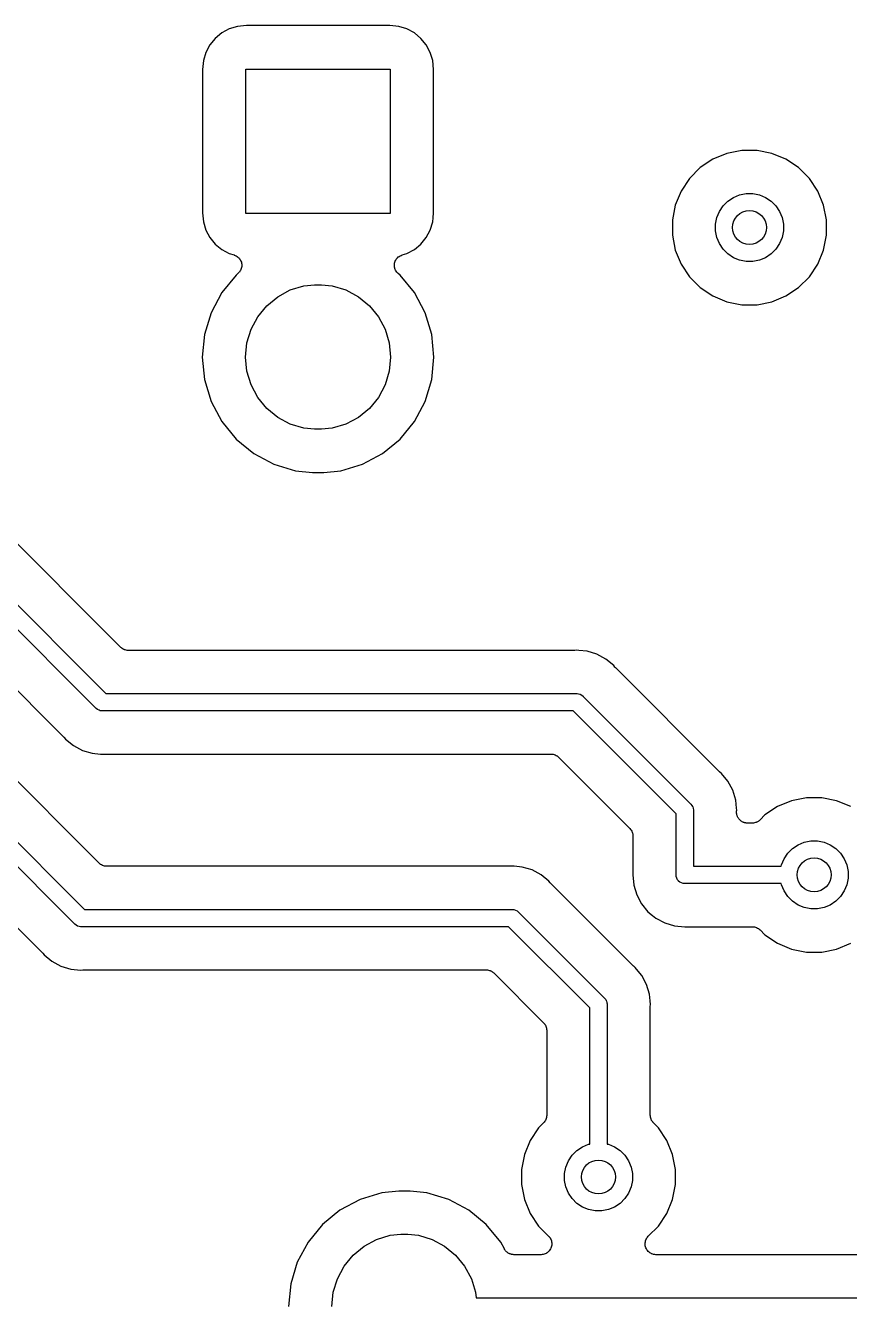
# Model space of a CAD drawing. Extents: x 1.71 to 9.75, y -6.32 to -1.22.
# Drawn here: x 7.154 to 7.536, y -4.94 to -4.346 of the extents above; entities that cross this region are included whole.
import ezdxf

# ---------------------------------------------------------------- set-up
doc = ezdxf.new("R2010")
doc.units = 0
doc.header["$MEASUREMENT"] = 0
doc.layers.add('BLACK', color=7, linetype='CONTINUOUS')

msp = doc.modelspace()

# ---------------------------------------------------------------- linework, layer by layer
at = {"layer": 'BLACK', "linetype": 'CONTINUOUS'}
for p, q in [((7.24537, -4.34983), (7.24232, -4.35232)), ((7.24884, -4.34797), (7.24537, -4.34983)), ((7.25261, -4.34682), (7.24884, -4.34797)), ((7.25678, -4.34641), (7.25261, -4.34682)), ((7.32322, -4.34641), (7.25678, -4.34641)), ((7.32739, -4.34682), (7.32322, -4.34641)), ((7.33116, -4.34797), (7.32739, -4.34682)), ((7.33463, -4.34983), (7.33116, -4.34797)), ((7.33768, -4.35232), (7.33463, -4.34983)), ((7.23983, -4.35537), (7.23797, -4.35884)), ((7.24232, -4.35232), (7.23983, -4.35537)), ((7.34017, -4.35537), (7.33768, -4.35232)), ((7.34203, -4.35884), (7.34017, -4.35537)), ((7.23682, -4.36261), (7.23641, -4.36678)), ((7.23797, -4.35884), (7.23682, -4.36261)), ((7.34318, -4.36261), (7.34203, -4.35884)), ((7.34359, -4.36678), (7.34318, -4.36261)), ((7.23641, -4.36678), (7.23641, -4.43322)), ((7.25654, -4.43346), (7.25654, -4.36654)), ((7.25654, -4.36654), (7.32346, -4.36654)), ((7.32346, -4.36654), (7.32346, -4.43346)), ((7.34359, -4.43322), (7.34359, -4.36678)), ((7.47307, -4.40832), (7.46721, -4.41223)), ((7.47957, -4.40563), (7.47307, -4.40832)), ((7.48648, -4.40425), (7.47957, -4.40563)), ((7.49352, -4.40425), (7.48648, -4.40425)), ((7.50043, -4.40563), (7.49352, -4.40425)), ((7.50693, -4.40832), (7.50043, -4.40563)), ((7.51279, -4.41223), (7.50693, -4.40832)), ((7.46721, -4.41223), (7.46223, -4.41721)), ((7.51777, -4.41721), (7.51279, -4.41223)), ((7.46223, -4.41721), (7.45832, -4.42307)), ((7.52168, -4.42307), (7.51777, -4.41721)), ((7.45832, -4.42307), (7.45563, -4.42957)), ((7.47777, -4.42996), (7.47996, -4.42777)), ((7.47996, -4.42777), (7.48254, -4.42604)), ((7.48254, -4.42604), (7.48541, -4.42486)), ((7.48541, -4.42486), (7.48845, -4.42425)), ((7.48845, -4.42425), (7.49155, -4.42425)), ((7.49155, -4.42425), (7.49459, -4.42486)), ((7.49459, -4.42486), (7.49746, -4.42604)), ((7.49746, -4.42604), (7.50004, -4.42777)), ((7.50004, -4.42777), (7.50223, -4.42996)), ((7.52437, -4.42957), (7.52168, -4.42307)), ((7.23641, -4.43322), (7.23682, -4.43739)), ((7.32346, -4.43346), (7.25654, -4.43346)), ((7.34336, -4.43549), (7.34359, -4.43322)), ((7.45563, -4.42957), (7.45425, -4.43648)), ((7.47486, -4.43541), (7.47604, -4.43254)), ((7.47604, -4.43254), (7.47777, -4.42996)), ((7.50223, -4.42996), (7.50396, -4.43254)), ((7.50396, -4.43254), (7.50514, -4.43541)), ((7.52575, -4.43648), (7.52437, -4.42957)), ((7.23682, -4.43739), (7.23797, -4.44116)), ((7.34203, -4.44116), (7.34318, -4.43739)), ((7.34318, -4.43739), (7.34336, -4.4355)), ((7.34336, -4.4355), (7.34336, -4.43549)), ((7.45425, -4.43648), (7.45425, -4.44352)), ((7.47425, -4.43845), (7.47486, -4.43541)), ((7.47425, -4.44155), (7.47425, -4.43845)), ((7.50514, -4.43541), (7.50575, -4.43845)), ((7.50575, -4.43845), (7.50575, -4.44155)), ((7.52575, -4.44352), (7.52575, -4.43648)), ((7.23797, -4.44116), (7.23983, -4.44463)), ((7.23983, -4.44463), (7.24232, -4.44768)), ((7.33768, -4.44768), (7.34017, -4.44463)), ((7.34017, -4.44463), (7.34203, -4.44116)), ((7.45425, -4.44352), (7.45563, -4.45043)), ((7.47486, -4.44459), (7.47425, -4.44155)), ((7.47604, -4.44746), (7.47486, -4.44459)), ((7.50514, -4.44459), (7.50396, -4.44746)), ((7.50575, -4.44155), (7.50514, -4.44459)), ((7.52437, -4.45043), (7.52575, -4.44352)), ((7.24232, -4.44768), (7.24537, -4.45017)), ((7.24537, -4.45017), (7.24884, -4.45203)), ((7.33116, -4.45203), (7.33463, -4.45017)), ((7.33463, -4.45017), (7.33768, -4.44768)), ((7.45563, -4.45043), (7.45832, -4.45693)), ((7.47777, -4.45004), (7.47604, -4.44746)), ((7.47996, -4.45223), (7.47777, -4.45004)), ((7.50223, -4.45004), (7.50004, -4.45223)), ((7.50396, -4.44746), (7.50223, -4.45004)), ((7.52168, -4.45693), (7.52437, -4.45043)), ((7.24884, -4.45203), (7.25108, -4.45271)), ((7.25108, -4.45271), (7.25113, -4.45273)), ((7.25113, -4.45273), (7.25113, -4.45273)), ((7.25113, -4.45273), (7.25113, -4.45273)), ((7.25113, -4.45273), (7.25115, -4.45273)), ((7.25115, -4.45273), (7.2516, -4.45292)), ((7.2516, -4.45292), (7.25203, -4.45311)), ((7.25203, -4.45311), (7.25204, -4.45311)), ((7.25204, -4.45311), (7.25205, -4.45312)), ((7.25205, -4.45312), (7.25245, -4.45339)), ((7.25245, -4.45339), (7.25284, -4.45366)), ((7.25284, -4.45366), (7.25284, -4.45366)), ((7.25284, -4.45366), (7.25285, -4.45367)), ((7.25285, -4.45367), (7.25319, -4.45402)), ((7.25319, -4.45402), (7.25352, -4.45435)), ((7.25352, -4.45435), (7.25353, -4.45436)), ((7.25353, -4.45436), (7.25353, -4.45437)), ((7.25353, -4.45437), (7.2538, -4.45477)), ((7.2538, -4.45477), (7.25406, -4.45517)), ((7.25406, -4.45517), (7.25406, -4.45518)), ((7.25406, -4.45518), (7.25407, -4.45519)), ((7.25407, -4.45519), (7.25425, -4.45563)), ((7.25425, -4.45563), (7.25443, -4.45607)), ((7.25443, -4.45607), (7.25443, -4.45608)), ((7.25443, -4.45608), (7.25443, -4.45609)), ((7.25443, -4.45609), (7.25452, -4.45656)), ((7.25452, -4.45656), (7.25461, -4.45703)), ((7.25461, -4.45703), (7.25461, -4.45704)), ((7.25461, -4.45704), (7.25461, -4.45705)), ((7.25461, -4.45705), (7.25461, -4.45753)), ((7.25461, -4.45753), (7.25461, -4.458)), ((7.32539, -4.45698), (7.3254, -4.45697)), ((7.32539, -4.45745), (7.32539, -4.45698)), ((7.32539, -4.45793), (7.32539, -4.45745)), ((7.3254, -4.45696), (7.32549, -4.45649)), ((7.3254, -4.45697), (7.3254, -4.45696)), ((7.32549, -4.45649), (7.32559, -4.45602)), ((7.32559, -4.456), (7.32578, -4.45557)), ((7.32559, -4.45601), (7.32559, -4.456)), ((7.32559, -4.45602), (7.32559, -4.45601)), ((7.32578, -4.45557), (7.32597, -4.45512)), ((7.32597, -4.45511), (7.32598, -4.4551)), ((7.32597, -4.45512), (7.32597, -4.45511)), ((7.32598, -4.4551), (7.32624, -4.45471)), ((7.32624, -4.45471), (7.32651, -4.45431)), ((7.32651, -4.45431), (7.32652, -4.45431)), ((7.32652, -4.4543), (7.32687, -4.45396)), ((7.32652, -4.45431), (7.32652, -4.4543)), ((7.32687, -4.45396), (7.3272, -4.45363)), ((7.3272, -4.45363), (7.32721, -4.45362)), ((7.32721, -4.45362), (7.32722, -4.45361)), ((7.32722, -4.45361), (7.32762, -4.45334)), ((7.32762, -4.45334), (7.32801, -4.45308)), ((7.32801, -4.45308), (7.32802, -4.45308)), ((7.32802, -4.45308), (7.32803, -4.45307)), ((7.32803, -4.45307), (7.32848, -4.45289)), ((7.32848, -4.45289), (7.32892, -4.45271)), ((7.32892, -4.45271), (7.33116, -4.45203)), ((7.45832, -4.45693), (7.46223, -4.46279)), ((7.48254, -4.45396), (7.47996, -4.45223)), ((7.48541, -4.45514), (7.48254, -4.45396)), ((7.48845, -4.45575), (7.48541, -4.45514)), ((7.49155, -4.45575), (7.48845, -4.45575)), ((7.49459, -4.45514), (7.49155, -4.45575)), ((7.49746, -4.45396), (7.49459, -4.45514)), ((7.50004, -4.45223), (7.49746, -4.45396)), ((7.51777, -4.46279), (7.52168, -4.45693)), ((7.25201, -4.46201), (7.24533, -4.47015)), ((7.25281, -4.46136), (7.25201, -4.46201)), ((7.25314, -4.46103), (7.25281, -4.46136)), ((7.25348, -4.46069), (7.25314, -4.46103)), ((7.25349, -4.46068), (7.25348, -4.46069)), ((7.2535, -4.46067), (7.25349, -4.46068)), ((7.25376, -4.46028), (7.2535, -4.46067)), ((7.25403, -4.45988), (7.25376, -4.46028)), ((7.25404, -4.45986), (7.25403, -4.45987)), ((7.25403, -4.45987), (7.25403, -4.45988)), ((7.25422, -4.45943), (7.25404, -4.45986)), ((7.25441, -4.45898), (7.25422, -4.45943)), ((7.25451, -4.45849), (7.25441, -4.45896)), ((7.25441, -4.45896), (7.25441, -4.45897)), ((7.25441, -4.45897), (7.25441, -4.45898)), ((7.25461, -4.45802), (7.25451, -4.45849)), ((7.25461, -4.458), (7.25461, -4.45801)), ((7.25461, -4.45801), (7.25461, -4.45802)), ((7.32539, -4.45794), (7.32539, -4.45793)), ((7.32539, -4.45796), (7.32539, -4.45794)), ((7.32548, -4.45842), (7.32539, -4.45796)), ((7.32557, -4.45889), (7.32548, -4.45842)), ((7.32557, -4.4589), (7.32557, -4.45889)), ((7.32557, -4.45891), (7.32557, -4.4589)), ((7.32575, -4.45936), (7.32557, -4.45891)), ((7.32593, -4.4598), (7.32575, -4.45936)), ((7.32593, -4.45981), (7.32593, -4.4598)), ((7.32594, -4.45982), (7.32593, -4.45981)), ((7.3262, -4.46021), (7.32594, -4.45982)), ((7.32646, -4.46062), (7.3262, -4.46021)), ((7.32647, -4.46062), (7.32646, -4.46062)), ((7.32647, -4.46063), (7.32647, -4.46062)), ((7.32681, -4.46097), (7.32647, -4.46063)), ((7.32714, -4.46132), (7.32681, -4.46097)), ((7.32716, -4.46133), (7.32714, -4.46132)), ((7.32719, -4.46136), (7.32716, -4.46133)), ((7.32716, -4.46133), (7.32716, -4.46133)), ((7.32716, -4.46133), (7.32716, -4.46133)), ((7.32799, -4.46201), (7.32719, -4.46136)), ((7.33467, -4.47015), (7.32799, -4.46201)), ((7.46223, -4.46279), (7.46721, -4.46777)), ((7.51279, -4.46777), (7.51777, -4.46279)), ((7.27132, -4.47204), (7.27713, -4.46893)), ((7.27713, -4.46893), (7.28344, -4.46702)), ((7.28344, -4.46702), (7.28836, -4.46654)), ((7.28836, -4.46654), (7.29164, -4.46654)), ((7.29164, -4.46654), (7.29656, -4.46702)), ((7.29656, -4.46702), (7.30287, -4.46893)), ((7.30287, -4.46893), (7.30868, -4.47204)), ((7.46721, -4.46777), (7.47307, -4.47168)), ((7.50693, -4.47168), (7.51279, -4.46777)), ((7.24533, -4.47015), (7.24037, -4.47944)), ((7.26622, -4.47622), (7.27132, -4.47204)), ((7.30868, -4.47204), (7.31378, -4.47622)), ((7.33963, -4.47944), (7.33467, -4.47015)), ((7.47307, -4.47168), (7.47957, -4.47437)), ((7.47957, -4.47437), (7.48648, -4.47575)), ((7.49352, -4.47575), (7.50043, -4.47437)), ((7.50043, -4.47437), (7.50693, -4.47168)), ((7.24037, -4.47944), (7.23731, -4.48952)), ((7.25893, -4.48713), (7.26204, -4.48132)), ((7.26204, -4.48132), (7.26622, -4.47622)), ((7.31378, -4.47622), (7.31796, -4.48132)), ((7.31796, -4.48132), (7.32107, -4.48713)), ((7.34269, -4.48952), (7.33963, -4.47944)), ((7.48648, -4.47575), (7.49352, -4.47575)), ((7.25702, -4.49344), (7.25893, -4.48713)), ((7.32107, -4.48713), (7.32298, -4.49344)), ((7.23731, -4.48952), (7.23628, -4.5)), ((7.34372, -4.5), (7.34269, -4.48952)), ((7.25637, -4.5), (7.25702, -4.49344)), ((7.32298, -4.49344), (7.32363, -4.5)), ((7.18848, -4.73454), (6.95798, -4.50404)), ((7.23628, -4.5), (7.23731, -4.51048)), ((7.25702, -4.50656), (7.25637, -4.5)), ((7.32363, -4.5), (7.32298, -4.50656)), ((7.34269, -4.51048), (7.34372, -4.5)), ((7.23731, -4.51048), (7.24037, -4.52056)), ((7.25893, -4.51287), (7.25702, -4.50656)), ((7.32298, -4.50656), (7.32107, -4.51287)), ((7.33963, -4.52056), (7.34269, -4.51048)), ((7.26204, -4.51868), (7.25893, -4.51287)), ((7.32107, -4.51287), (7.31796, -4.51868)), ((6.94297, -4.51731), (7.18166, -4.756)), ((7.24037, -4.52056), (7.24533, -4.52985)), ((7.26622, -4.52378), (7.26204, -4.51868)), ((7.31796, -4.51868), (7.31378, -4.52378)), ((7.33467, -4.52985), (7.33963, -4.52056)), ((7.17703, -4.76269), (6.93834, -4.524)), ((7.27132, -4.52796), (7.26622, -4.52378)), ((7.27713, -4.53107), (7.27132, -4.52796)), ((7.30868, -4.52796), (7.30287, -4.53107)), ((7.31378, -4.52378), (7.30868, -4.52796)), ((7.24533, -4.52985), (7.25201, -4.53799)), ((7.28344, -4.53298), (7.27713, -4.53107)), ((7.28836, -4.53346), (7.28344, -4.53298)), ((7.29164, -4.53346), (7.28836, -4.53346)), ((7.29656, -4.53298), (7.29164, -4.53346)), ((7.30287, -4.53107), (7.29656, -4.53298)), ((7.32799, -4.53799), (7.33467, -4.52985)), ((7.25201, -4.53799), (7.26015, -4.54467)), ((7.31985, -4.54467), (7.32799, -4.53799)), ((6.93152, -4.54546), (7.16202, -4.77596)), ((7.26015, -4.54467), (7.26944, -4.54963)), ((7.31056, -4.54963), (7.31985, -4.54467)), ((7.26944, -4.54963), (7.27952, -4.55269)), ((7.30048, -4.55269), (7.31056, -4.54963)), ((7.27952, -4.55269), (7.28737, -4.55346)), ((7.28737, -4.55346), (7.29263, -4.55346)), ((7.29263, -4.55346), (7.30048, -4.55269)), ((7.19848, -4.63454), (7.12721, -4.56327)), ((7.10362, -4.56796), (7.19166, -4.656)), ((7.18703, -4.66269), (7.09796, -4.57362)), ((7.09327, -4.59721), (7.17202, -4.67596)), ((7.19883, -4.63483), (7.19848, -4.63454)), ((7.19919, -4.63513), (7.19883, -4.63483)), ((7.19921, -4.63514), (7.19919, -4.63513)), ((7.19923, -4.63515), (7.19921, -4.63514)), ((7.19964, -4.63537), (7.19923, -4.63515)), ((7.20004, -4.6356), (7.19964, -4.63537)), ((7.20007, -4.6356), (7.20004, -4.6356)), ((7.20009, -4.63562), (7.20007, -4.6356)), ((7.20053, -4.63575), (7.20009, -4.63562)), ((7.20097, -4.63589), (7.20053, -4.63575)), ((7.201, -4.63589), (7.20097, -4.63589)), ((7.20102, -4.6359), (7.201, -4.63589)), ((7.20148, -4.63595), (7.20102, -4.6359)), ((7.20194, -4.636), (7.20148, -4.63595)), ((7.20199, -4.636), (7.20194, -4.636)), ((7.202, -4.636), (7.20199, -4.636)), ((7.20199, -4.636), (7.20199, -4.636)), ((7.20201, -4.636), (7.202, -4.636)), ((7.40858, -4.636), (7.20201, -4.636)), ((7.40879, -4.63598), (7.40858, -4.636)), ((7.409, -4.63598), (7.40879, -4.63598)), ((7.40907, -4.63598), (7.409, -4.63598)), ((7.41, -4.63588), (7.40907, -4.63598)), ((7.41093, -4.63598), (7.41, -4.63588)), ((7.4147, -4.63635), (7.41093, -4.63598)), ((7.41093, -4.63598), (7.41093, -4.63598)), ((7.41923, -4.63772), (7.4147, -4.63635)), ((7.4234, -4.63995), (7.41923, -4.63772)), ((7.42705, -4.64295), (7.4234, -4.63995)), ((7.42765, -4.64367), (7.42705, -4.64295)), ((7.4278, -4.64382), (7.42765, -4.64367)), ((7.42793, -4.64399), (7.4278, -4.64382)), ((7.42798, -4.64404), (7.42793, -4.64399)), ((7.47596, -4.69202), (7.42798, -4.64404)), ((7.19166, -4.656), (7.4098, -4.656)), ((7.4098, -4.656), (7.41, -4.65598)), ((7.41, -4.65598), (7.4102, -4.656)), ((7.4102, -4.656), (7.4102, -4.656)), ((7.4102, -4.656), (7.41078, -4.65606)), ((7.41078, -4.65606), (7.41154, -4.65629)), ((7.41154, -4.65629), (7.41223, -4.65666)), ((7.41223, -4.65666), (7.41284, -4.65716)), ((7.41284, -4.65716), (7.41297, -4.65731)), ((7.41297, -4.65731), (7.46269, -4.70703)), ((7.18716, -4.66284), (7.18703, -4.66269)), ((7.18777, -4.66334), (7.18716, -4.66284)), ((7.18846, -4.66371), (7.18777, -4.66334)), ((7.18904, -4.66389), (7.18846, -4.66371)), ((7.18922, -4.66394), (7.18904, -4.66389)), ((7.1893, -4.66395), (7.18922, -4.66394)), ((7.1898, -4.664), (7.1893, -4.66395)), ((7.19, -4.66402), (7.1898, -4.664)), ((7.1898, -4.664), (7.1898, -4.664)), ((7.1902, -4.664), (7.19, -4.66402)), ((7.40834, -4.664), (7.1902, -4.664)), ((7.456, -4.71166), (7.40834, -4.664)), ((7.17202, -4.67596), (7.17207, -4.67601)), ((7.17207, -4.67601), (7.1722, -4.67618)), ((7.1722, -4.67618), (7.17235, -4.67633)), ((7.17235, -4.67633), (7.17295, -4.67705)), ((7.17295, -4.67705), (7.1766, -4.68005)), ((7.1766, -4.68005), (7.18077, -4.68228)), ((7.18077, -4.68228), (7.1853, -4.68365)), ((7.1853, -4.68365), (7.18907, -4.68402)), ((7.18907, -4.68402), (7.18907, -4.68402)), ((7.18907, -4.68402), (7.19, -4.68412)), ((7.19, -4.68412), (7.19093, -4.68402)), ((7.19093, -4.68402), (7.191, -4.68402)), ((7.191, -4.68402), (7.19121, -4.68402)), ((7.19121, -4.68402), (7.19142, -4.684)), ((7.19142, -4.684), (7.39799, -4.684)), ((7.39799, -4.684), (7.398, -4.684)), ((7.398, -4.684), (7.39801, -4.684)), ((7.39801, -4.684), (7.39801, -4.684)), ((7.39801, -4.684), (7.39806, -4.684)), ((7.39806, -4.684), (7.39852, -4.68405)), ((7.39852, -4.68405), (7.39898, -4.6841)), ((7.39898, -4.6841), (7.399, -4.68411)), ((7.399, -4.68411), (7.39903, -4.68411)), ((7.39903, -4.68411), (7.39947, -4.68425)), ((7.39947, -4.68425), (7.39991, -4.68438)), ((7.39991, -4.68438), (7.39993, -4.6844)), ((7.39993, -4.6844), (7.39996, -4.6844)), ((7.39996, -4.6844), (7.40036, -4.68463)), ((7.40036, -4.68463), (7.40077, -4.68485)), ((7.40077, -4.68485), (7.40079, -4.68486)), ((7.40079, -4.68486), (7.40081, -4.68487)), ((7.40081, -4.68487), (7.40116, -4.68517)), ((7.40116, -4.68517), (7.40152, -4.68546)), ((7.40152, -4.68546), (7.43454, -4.71848)), ((7.47613, -4.69216), (7.47596, -4.69202)), ((7.47627, -4.69231), (7.47613, -4.69216)), ((7.47633, -4.69235), (7.47627, -4.69231)), ((7.47705, -4.69295), (7.47633, -4.69235)), ((7.48005, -4.6966), (7.47705, -4.69295)), ((7.48228, -4.70077), (7.48005, -4.6966)), ((7.48365, -4.7053), (7.48228, -4.70077)), ((7.48402, -4.70906), (7.48365, -4.7053)), ((7.50957, -4.70563), (7.50307, -4.70832)), ((7.51648, -4.70425), (7.50957, -4.70563)), ((7.52352, -4.70425), (7.51648, -4.70425)), ((7.53043, -4.70563), (7.52352, -4.70425)), ((7.53693, -4.70832), (7.53043, -4.70563)), ((7.456, -4.7398), (7.456, -4.71166)), ((7.46269, -4.70703), (7.46284, -4.70716)), ((7.46284, -4.70716), (7.46334, -4.70777)), ((7.46334, -4.70777), (7.46359, -4.70823)), ((7.46359, -4.70823), (7.46371, -4.70846)), ((7.46371, -4.70846), (7.46391, -4.70912)), ((7.46391, -4.70912), (7.46394, -4.70922)), ((7.46394, -4.70922), (7.464, -4.7098)), ((7.464, -4.7098), (7.464, -4.7098)), ((7.464, -4.7098), (7.46402, -4.71)), ((7.46402, -4.71), (7.464, -4.7102)), ((7.464, -4.7102), (7.464, -4.736)), ((7.48402, -4.70907), (7.48402, -4.70906)), ((7.48412, -4.71), (7.48402, -4.70907)), ((7.48404, -4.71097), (7.48407, -4.71074)), ((7.48407, -4.71122), (7.48404, -4.71097)), ((7.48407, -4.71051), (7.48412, -4.71)), ((7.48407, -4.71074), (7.48407, -4.71051)), ((7.48407, -4.71149), (7.48407, -4.71122)), ((7.48411, -4.71171), (7.48407, -4.71149)), ((7.48413, -4.71194), (7.48411, -4.71171)), ((7.4842, -4.71219), (7.48413, -4.71194)), ((7.48425, -4.71244), (7.4842, -4.71219)), ((7.48434, -4.71265), (7.48425, -4.71244)), ((7.48441, -4.71287), (7.48434, -4.71265)), ((7.49721, -4.71223), (7.49491, -4.71454)), ((7.50307, -4.70832), (7.49721, -4.71223)), ((7.43454, -4.71848), (7.43455, -4.71849)), ((7.43455, -4.71849), (7.43455, -4.71849)), ((7.43455, -4.71849), (7.43455, -4.71849)), ((7.43455, -4.71849), (7.43458, -4.71853)), ((7.43458, -4.71853), (7.43487, -4.71889)), ((7.48453, -4.7131), (7.48441, -4.71287)), ((7.48463, -4.71335), (7.48453, -4.7131)), ((7.48475, -4.71354), (7.48463, -4.71335)), ((7.48486, -4.71374), (7.48475, -4.71354)), ((7.48502, -4.71394), (7.48486, -4.71374)), ((7.48517, -4.71416), (7.48502, -4.71394)), ((7.48533, -4.71432), (7.48517, -4.71416)), ((7.48547, -4.7145), (7.48533, -4.71432)), ((7.48567, -4.71467), (7.48547, -4.7145)), ((7.48585, -4.71485), (7.48567, -4.71467)), ((7.48604, -4.71498), (7.48585, -4.71485)), ((7.48622, -4.71513), (7.48604, -4.71498)), ((7.48645, -4.71525), (7.48622, -4.71513)), ((7.48666, -4.7154), (7.48645, -4.71525)), ((7.48687, -4.71549), (7.48666, -4.7154)), ((7.48707, -4.7156), (7.48687, -4.71549)), ((7.48732, -4.71567), (7.48707, -4.7156)), ((7.48756, -4.71578), (7.48732, -4.71567)), ((7.48778, -4.71582), (7.48756, -4.71578)), ((7.488, -4.71589), (7.48778, -4.71582)), ((7.48826, -4.71592), (7.488, -4.71589)), ((7.48852, -4.71597), (7.48826, -4.71592)), ((7.48874, -4.71597), (7.48852, -4.71597)), ((7.48897, -4.716), (7.48874, -4.71597)), ((7.48904, -4.716), (7.48897, -4.716)), ((7.49137, -4.716), (7.48904, -4.716)), ((7.49183, -4.71596), (7.49137, -4.716)), ((7.49229, -4.71591), (7.49183, -4.71596)), ((7.49232, -4.71591), (7.49229, -4.71591)), ((7.49234, -4.7159), (7.49232, -4.71591)), ((7.49279, -4.71577), (7.49234, -4.7159)), ((7.49323, -4.71564), (7.49279, -4.71577)), ((7.49325, -4.71563), (7.49323, -4.71564)), ((7.49328, -4.71562), (7.49325, -4.71563)), ((7.49369, -4.71541), (7.49328, -4.71562)), ((7.4941, -4.71519), (7.49369, -4.71541)), ((7.49412, -4.71518), (7.4941, -4.71519)), ((7.49414, -4.71516), (7.49412, -4.71518)), ((7.4945, -4.71487), (7.49414, -4.71516)), ((7.49486, -4.71458), (7.4945, -4.71487)), ((7.4949, -4.71455), (7.49486, -4.71458)), ((7.49491, -4.71454), (7.4949, -4.71455)), ((7.4949, -4.71455), (7.4949, -4.71455)), ((7.4949, -4.71455), (7.4949, -4.71455)), ((7.43487, -4.71889), (7.43516, -4.71925)), ((7.43516, -4.71925), (7.43518, -4.71927)), ((7.43518, -4.71927), (7.43519, -4.71929)), ((7.43519, -4.71929), (7.43541, -4.7197)), ((7.43541, -4.7197), (7.43562, -4.72011)), ((7.43562, -4.72011), (7.43563, -4.72013)), ((7.43563, -4.72013), (7.43564, -4.72016)), ((7.43564, -4.72016), (7.43577, -4.7206)), ((7.43577, -4.7206), (7.4359, -4.72104)), ((7.4359, -4.72104), (7.43591, -4.72107)), ((7.43591, -4.72107), (7.43591, -4.72109)), ((7.43591, -4.72109), (7.43595, -4.72155)), ((7.43595, -4.72155), (7.436, -4.72201)), ((7.436, -4.72201), (7.436, -4.73858)), ((7.51541, -4.72486), (7.51845, -4.72425)), ((7.51845, -4.72425), (7.52155, -4.72425)), ((7.52155, -4.72425), (7.52459, -4.72486)), ((7.50604, -4.73254), (7.50777, -4.72996)), ((7.50777, -4.72996), (7.50996, -4.72777)), ((7.50996, -4.72777), (7.51254, -4.72604)), ((7.51254, -4.72604), (7.51541, -4.72486)), ((7.52459, -4.72486), (7.52746, -4.72604)), ((7.52746, -4.72604), (7.53004, -4.72777)), ((7.53004, -4.72777), (7.53223, -4.72996)), ((7.53223, -4.72996), (7.53396, -4.73254)), ((7.18883, -4.73483), (7.18848, -4.73454)), ((7.18919, -4.73513), (7.18883, -4.73483)), ((7.18921, -4.73514), (7.18919, -4.73513)), ((7.18923, -4.73515), (7.18921, -4.73514)), ((7.18964, -4.73537), (7.18923, -4.73515)), ((7.19004, -4.7356), (7.18964, -4.73537)), ((7.19007, -4.7356), (7.19004, -4.7356)), ((7.19009, -4.73562), (7.19007, -4.7356)), ((7.19053, -4.73575), (7.19009, -4.73562)), ((7.19097, -4.73589), (7.19053, -4.73575)), ((7.191, -4.73589), (7.19097, -4.73589)), ((7.19102, -4.7359), (7.191, -4.73589)), ((7.19148, -4.73595), (7.19102, -4.7359)), ((7.19194, -4.736), (7.19148, -4.73595)), ((7.19199, -4.736), (7.19194, -4.736)), ((7.192, -4.736), (7.19199, -4.736)), ((7.19199, -4.736), (7.19199, -4.736)), ((7.19201, -4.736), (7.192, -4.736)), ((7.37858, -4.736), (7.19201, -4.736)), ((7.37879, -4.73598), (7.37858, -4.736)), ((7.379, -4.73598), (7.37879, -4.73598)), ((7.37907, -4.73598), (7.379, -4.73598)), ((7.38, -4.73588), (7.37907, -4.73598)), ((7.38093, -4.73598), (7.38, -4.73588)), ((7.3847, -4.73635), (7.38093, -4.73598)), ((7.38093, -4.73598), (7.38093, -4.73598)), ((7.38923, -4.73772), (7.3847, -4.73635)), ((7.464, -4.736), (7.50474, -4.736)), ((7.50474, -4.736), (7.50486, -4.73541)), ((7.50486, -4.73541), (7.50604, -4.73254)), ((7.53396, -4.73254), (7.53514, -4.73541)), ((7.53514, -4.73541), (7.53575, -4.73845)), ((7.3934, -4.73995), (7.38923, -4.73772)), ((7.39705, -4.74295), (7.3934, -4.73995)), ((7.43598, -4.73907), (7.43588, -4.74)), ((7.43588, -4.74), (7.43635, -4.7447)), ((7.436, -4.73865), (7.43598, -4.73885)), ((7.43598, -4.73885), (7.43598, -4.73907)), ((7.436, -4.73858), (7.436, -4.73865)), ((7.45598, -4.74), (7.456, -4.7398)), ((7.45606, -4.74078), (7.45598, -4.74)), ((7.45629, -4.74154), (7.45606, -4.74078)), ((7.45666, -4.74223), (7.45629, -4.74154)), ((7.45709, -4.74276), (7.45666, -4.74223)), ((7.53575, -4.74155), (7.53514, -4.74459)), ((7.53575, -4.73845), (7.53575, -4.74155)), ((7.39765, -4.74367), (7.39705, -4.74295)), ((7.3978, -4.74382), (7.39765, -4.74367)), ((7.39793, -4.74399), (7.3978, -4.74382)), ((7.39798, -4.74404), (7.39793, -4.74399)), ((7.43596, -4.78202), (7.39798, -4.74404)), ((7.43635, -4.7447), (7.43772, -4.74923)), ((7.45716, -4.74284), (7.45709, -4.74276)), ((7.45777, -4.74334), (7.45716, -4.74284)), ((7.45846, -4.74371), (7.45777, -4.74334)), ((7.45922, -4.74394), (7.45846, -4.74371)), ((7.46, -4.74402), (7.45922, -4.74394)), ((7.4602, -4.744), (7.46, -4.74402)), ((7.50474, -4.744), (7.4602, -4.744)), ((7.50486, -4.74459), (7.50474, -4.744)), ((7.50604, -4.74746), (7.50486, -4.74459)), ((7.50777, -4.75004), (7.50604, -4.74746)), ((7.53396, -4.74746), (7.53223, -4.75004)), ((7.53514, -4.74459), (7.53396, -4.74746)), ((7.43772, -4.74923), (7.43995, -4.7534)), ((7.43995, -4.7534), (7.44295, -4.75705)), ((7.50996, -4.75223), (7.50777, -4.75004)), ((7.51254, -4.75396), (7.50996, -4.75223)), ((7.51541, -4.75514), (7.51254, -4.75396)), ((7.52746, -4.75396), (7.52459, -4.75514)), ((7.53004, -4.75223), (7.52746, -4.75396)), ((7.53223, -4.75004), (7.53004, -4.75223)), ((7.18166, -4.756), (7.3798, -4.756)), ((7.3798, -4.756), (7.38, -4.75598)), ((7.38, -4.75598), (7.3802, -4.756)), ((7.3802, -4.756), (7.3802, -4.756)), ((7.3802, -4.756), (7.38078, -4.75606)), ((7.38078, -4.75606), (7.38154, -4.75629)), ((7.38154, -4.75629), (7.38223, -4.75666)), ((7.38223, -4.75666), (7.38284, -4.75716)), ((7.38284, -4.75716), (7.38297, -4.75731)), ((7.38297, -4.75731), (7.42269, -4.79703)), ((7.44295, -4.75705), (7.44508, -4.75881)), ((7.44508, -4.75881), (7.44508, -4.75881)), ((7.44508, -4.75881), (7.4466, -4.76005)), ((7.4466, -4.76005), (7.45077, -4.76228)), ((7.51845, -4.75575), (7.51541, -4.75514)), ((7.52155, -4.75575), (7.51845, -4.75575)), ((7.52459, -4.75514), (7.52155, -4.75575)), ((7.17716, -4.76284), (7.17703, -4.76269)), ((7.17777, -4.76334), (7.17716, -4.76284)), ((7.17846, -4.76371), (7.17777, -4.76334)), ((7.17922, -4.76394), (7.17846, -4.76371)), ((7.1798, -4.764), (7.17922, -4.76394)), ((7.18, -4.76402), (7.1798, -4.764)), ((7.1798, -4.764), (7.1798, -4.764)), ((7.1802, -4.764), (7.18, -4.76402)), ((7.37834, -4.764), (7.1802, -4.764)), ((7.416, -4.80166), (7.37834, -4.764)), ((7.45077, -4.76228), (7.4553, -4.76365)), ((7.4553, -4.76365), (7.46, -4.76412)), ((7.46, -4.76412), (7.46093, -4.76402)), ((7.46093, -4.76402), (7.461, -4.76402)), ((7.461, -4.76402), (7.46121, -4.76402)), ((7.46121, -4.76402), (7.46142, -4.764)), ((7.46142, -4.764), (7.49137, -4.764)), ((7.49137, -4.764), (7.49139, -4.764)), ((7.49139, -4.764), (7.49139, -4.764)), ((7.49139, -4.764), (7.49139, -4.764)), ((7.49139, -4.764), (7.49144, -4.764)), ((7.49144, -4.764), (7.4919, -4.76405)), ((7.4919, -4.76405), (7.49236, -4.7641)), ((7.49236, -4.7641), (7.49239, -4.76411)), ((7.49239, -4.76411), (7.49241, -4.76411)), ((7.49241, -4.76411), (7.49285, -4.76425)), ((7.49285, -4.76425), (7.4933, -4.76438)), ((7.4933, -4.76438), (7.49332, -4.7644)), ((7.49332, -4.7644), (7.49334, -4.7644)), ((7.49334, -4.7644), (7.49375, -4.76463)), ((7.49375, -4.76463), (7.49416, -4.76485)), ((7.49416, -4.76485), (7.49418, -4.76486)), ((7.49418, -4.76486), (7.4942, -4.76487)), ((7.4942, -4.76487), (7.49455, -4.76517)), ((7.49455, -4.76517), (7.49491, -4.76546)), ((7.49491, -4.76546), (7.49721, -4.76777)), ((7.49721, -4.76777), (7.50307, -4.77168)), ((7.50307, -4.77168), (7.50957, -4.77437)), ((7.53043, -4.77437), (7.53693, -4.77168)), ((7.16202, -4.77596), (7.16207, -4.77601)), ((7.16207, -4.77601), (7.1622, -4.77618)), ((7.1622, -4.77618), (7.16235, -4.77633)), ((7.16235, -4.77633), (7.16295, -4.77705)), ((7.16295, -4.77705), (7.1666, -4.78005)), ((7.50957, -4.77437), (7.51648, -4.77575)), ((7.51648, -4.77575), (7.52352, -4.77575)), ((7.52352, -4.77575), (7.53043, -4.77437)), ((7.1666, -4.78005), (7.17077, -4.78228)), ((7.17077, -4.78228), (7.17389, -4.78323)), ((7.17389, -4.78323), (7.17389, -4.78323)), ((7.17389, -4.78323), (7.1753, -4.78365)), ((7.1753, -4.78365), (7.18, -4.78412)), ((7.18, -4.78412), (7.18093, -4.78402)), ((7.18093, -4.78402), (7.181, -4.78402)), ((7.181, -4.78402), (7.18121, -4.78402)), ((7.18121, -4.78402), (7.18142, -4.784)), ((7.18142, -4.784), (7.36799, -4.784)), ((7.36799, -4.784), (7.368, -4.784)), ((7.368, -4.784), (7.36801, -4.784)), ((7.36801, -4.784), (7.36801, -4.784)), ((7.36801, -4.784), (7.36806, -4.784)), ((7.36806, -4.784), (7.36852, -4.78405)), ((7.36852, -4.78405), (7.36898, -4.7841)), ((7.43613, -4.78216), (7.43596, -4.78202)), ((7.43627, -4.78231), (7.43613, -4.78216)), ((7.43633, -4.78235), (7.43627, -4.78231)), ((7.43705, -4.78295), (7.43633, -4.78235)), ((7.43765, -4.78367), (7.43705, -4.78295)), ((7.44005, -4.7866), (7.43765, -4.78367)), ((7.43765, -4.78367), (7.43765, -4.78367)), ((7.36898, -4.7841), (7.369, -4.78411)), ((7.369, -4.78411), (7.36903, -4.78411)), ((7.36903, -4.78411), (7.36947, -4.78425)), ((7.36947, -4.78425), (7.36991, -4.78438)), ((7.36991, -4.78438), (7.36993, -4.7844)), ((7.36993, -4.7844), (7.36996, -4.7844)), ((7.36996, -4.7844), (7.37036, -4.78463)), ((7.37036, -4.78463), (7.37077, -4.78485)), ((7.37077, -4.78485), (7.37079, -4.78486)), ((7.37079, -4.78486), (7.37081, -4.78487)), ((7.37081, -4.78487), (7.37117, -4.78517)), ((7.37117, -4.78517), (7.37152, -4.78546)), ((7.37152, -4.78546), (7.39454, -4.80848)), ((7.44228, -4.79077), (7.44005, -4.7866)), ((7.44365, -4.7953), (7.44228, -4.79077)), ((7.44395, -4.79829), (7.44365, -4.7953)), ((7.416, -4.86474), (7.416, -4.80166)), ((7.42269, -4.79703), (7.42284, -4.79716)), ((7.42284, -4.79716), (7.42334, -4.79777)), ((7.42334, -4.79777), (7.42358, -4.79821)), ((7.42358, -4.79821), (7.42371, -4.79846)), ((7.42371, -4.79846), (7.42391, -4.79911)), ((7.42391, -4.79911), (7.42394, -4.79922)), ((7.42394, -4.79922), (7.424, -4.7998)), ((7.424, -4.7998), (7.424, -4.7998)), ((7.424, -4.7998), (7.42402, -4.8)), ((7.42402, -4.8), (7.424, -4.8002)), ((7.424, -4.8002), (7.424, -4.86474)), ((7.44412, -4.8), (7.44395, -4.79829)), ((7.44395, -4.79829), (7.44395, -4.79829)), ((7.444, -4.80135), (7.44402, -4.80114)), ((7.444, -4.80142), (7.444, -4.80135)), ((7.444, -4.85137), (7.444, -4.80142)), ((7.44402, -4.80093), (7.44412, -4.8)), ((7.44402, -4.80114), (7.44402, -4.80093)), ((7.39454, -4.80848), (7.39455, -4.80849)), ((7.39455, -4.80849), (7.39455, -4.80849)), ((7.39455, -4.80849), (7.39455, -4.80849)), ((7.39455, -4.80849), (7.39458, -4.80853)), ((7.39458, -4.80853), (7.39487, -4.80889)), ((7.39487, -4.80889), (7.39516, -4.80925)), ((7.39516, -4.80925), (7.39518, -4.80927)), ((7.39518, -4.80927), (7.39519, -4.80929)), ((7.39519, -4.80929), (7.39541, -4.8097)), ((7.39541, -4.8097), (7.39562, -4.81011)), ((7.39562, -4.81011), (7.39563, -4.81013)), ((7.39563, -4.81013), (7.39564, -4.81016)), ((7.39564, -4.81016), (7.39577, -4.8106)), ((7.39577, -4.8106), (7.3959, -4.81104)), ((7.3959, -4.81104), (7.39591, -4.81107)), ((7.39591, -4.81107), (7.39591, -4.81109)), ((7.39591, -4.81109), (7.39595, -4.81155)), ((7.39595, -4.81155), (7.396, -4.81201)), ((7.396, -4.81201), (7.396, -4.85137)), ((7.39454, -4.85491), (7.39223, -4.85721)), ((7.39483, -4.85455), (7.39454, -4.85491)), ((7.39513, -4.8542), (7.39483, -4.85455)), ((7.39514, -4.85418), (7.39513, -4.8542)), ((7.39515, -4.85415), (7.39514, -4.85418)), ((7.39537, -4.85375), (7.39515, -4.85415)), ((7.3956, -4.85334), (7.39537, -4.85375)), ((7.39562, -4.8533), (7.3956, -4.85332)), ((7.3956, -4.85332), (7.3956, -4.85334)), ((7.39575, -4.85286), (7.39562, -4.8533)), ((7.39589, -4.85241), (7.39575, -4.85286)), ((7.3959, -4.85236), (7.39589, -4.85239)), ((7.39589, -4.85239), (7.39589, -4.85241)), ((7.39595, -4.8519), (7.3959, -4.85236)), ((7.396, -4.85144), (7.39595, -4.8519)), ((7.396, -4.85137), (7.396, -4.85139)), ((7.396, -4.85139), (7.396, -4.85139)), ((7.396, -4.85139), (7.396, -4.85139)), ((7.396, -4.85139), (7.396, -4.85144)), ((7.44405, -4.85183), (7.444, -4.85137)), ((7.44409, -4.85229), (7.44405, -4.85183)), ((7.44409, -4.85232), (7.44409, -4.85229)), ((7.4441, -4.85234), (7.44409, -4.85232)), ((7.44423, -4.85279), (7.4441, -4.85234)), ((7.44436, -4.85323), (7.44423, -4.85279)), ((7.44437, -4.85325), (7.44436, -4.85323)), ((7.44438, -4.85328), (7.44437, -4.85325)), ((7.44459, -4.85369), (7.44438, -4.85328)), ((7.44481, -4.8541), (7.44459, -4.85369)), ((7.44482, -4.85412), (7.44481, -4.8541)), ((7.44484, -4.85414), (7.44482, -4.85412)), ((7.44513, -4.8545), (7.44484, -4.85414)), ((7.44542, -4.85486), (7.44513, -4.8545)), ((7.44545, -4.8549), (7.44542, -4.85486)), ((7.44546, -4.85491), (7.44545, -4.8549)), ((7.44545, -4.8549), (7.44545, -4.8549)), ((7.44545, -4.8549), (7.44545, -4.8549)), ((7.44777, -4.85721), (7.44546, -4.85491)), ((7.39223, -4.85721), (7.38832, -4.86307)), ((7.45168, -4.86307), (7.44777, -4.85721)), ((7.38832, -4.86307), (7.38563, -4.86957)), ((7.40996, -4.86777), (7.41254, -4.86604)), ((7.41254, -4.86604), (7.41541, -4.86486)), ((7.41541, -4.86486), (7.416, -4.86474)), ((7.424, -4.86474), (7.42459, -4.86486)), ((7.42459, -4.86486), (7.42746, -4.86604)), ((7.42746, -4.86604), (7.43004, -4.86777)), ((7.45437, -4.86957), (7.45168, -4.86307)), ((7.38563, -4.86957), (7.38425, -4.87648)), ((7.40486, -4.87541), (7.40604, -4.87254)), ((7.40604, -4.87254), (7.40777, -4.86996)), ((7.40777, -4.86996), (7.40996, -4.86777)), ((7.43004, -4.86777), (7.43223, -4.86996)), ((7.43223, -4.86996), (7.43396, -4.87254)), ((7.43396, -4.87254), (7.43514, -4.87541)), ((7.45575, -4.87648), (7.45437, -4.86957)), ((7.38425, -4.87648), (7.38425, -4.88352)), ((7.40425, -4.87845), (7.40486, -4.87541)), ((7.40425, -4.88155), (7.40425, -4.87845)), ((7.43514, -4.87541), (7.43575, -4.87845)), ((7.43575, -4.87845), (7.43575, -4.88155)), ((7.45575, -4.88352), (7.45575, -4.87648)), ((7.38425, -4.88352), (7.38563, -4.89043)), ((7.40486, -4.88459), (7.40425, -4.88155)), ((7.40604, -4.88746), (7.40486, -4.88459)), ((7.43514, -4.88459), (7.43396, -4.88746)), ((7.43575, -4.88155), (7.43514, -4.88459)), ((7.45437, -4.89043), (7.45575, -4.88352)), ((7.30944, -4.89037), (7.30015, -4.89533)), ((7.31952, -4.88731), (7.30944, -4.89037)), ((7.32737, -4.88654), (7.31952, -4.88731)), ((7.33263, -4.88654), (7.32737, -4.88654)), ((7.34048, -4.88731), (7.33263, -4.88654)), ((7.35056, -4.89037), (7.34048, -4.88731)), ((7.35985, -4.89533), (7.35056, -4.89037)), ((7.38563, -4.89043), (7.38832, -4.89693)), ((7.40777, -4.89004), (7.40604, -4.88746)), ((7.40996, -4.89223), (7.40777, -4.89004)), ((7.43223, -4.89004), (7.43004, -4.89223)), ((7.43396, -4.88746), (7.43223, -4.89004)), ((7.45168, -4.89693), (7.45437, -4.89043)), ((7.30015, -4.89533), (7.29201, -4.90201)), ((7.36799, -4.90201), (7.35985, -4.89533)), ((7.41254, -4.89396), (7.40996, -4.89223)), ((7.41541, -4.89514), (7.41254, -4.89396)), ((7.41845, -4.89575), (7.41541, -4.89514)), ((7.42155, -4.89575), (7.41845, -4.89575)), ((7.42459, -4.89514), (7.42155, -4.89575)), ((7.42746, -4.89396), (7.42459, -4.89514)), ((7.43004, -4.89223), (7.42746, -4.89396)), ((7.29201, -4.90201), (7.28533, -4.91015)), ((7.37467, -4.91015), (7.36799, -4.90201)), ((7.38832, -4.89693), (7.39223, -4.90279)), ((7.44777, -4.90279), (7.45168, -4.89693)), ((7.31713, -4.90893), (7.32344, -4.90702)), ((7.32344, -4.90702), (7.32836, -4.90654)), ((7.32836, -4.90654), (7.33164, -4.90654)), ((7.33164, -4.90654), (7.33656, -4.90702)), ((7.33656, -4.90702), (7.34287, -4.90893)), ((7.39223, -4.90279), (7.39691, -4.90746)), ((7.39691, -4.90746), (7.39695, -4.9075)), ((7.39695, -4.9075), (7.39695, -4.9075)), ((7.39695, -4.9075), (7.39695, -4.9075)), ((7.39695, -4.9075), (7.39696, -4.90751)), ((7.39696, -4.90751), (7.39726, -4.90789)), ((7.39726, -4.90789), (7.39756, -4.90826)), ((7.39756, -4.90826), (7.39756, -4.90827)), ((7.39756, -4.90827), (7.39757, -4.90828)), ((7.39757, -4.90828), (7.39779, -4.9087)), ((7.44202, -4.90906), (7.44225, -4.90863)), ((7.44225, -4.90863), (7.44247, -4.90822)), ((7.44247, -4.90822), (7.44248, -4.90821)), ((7.44248, -4.9082), (7.44279, -4.90783)), ((7.44248, -4.90821), (7.44248, -4.9082)), ((7.44279, -4.90783), (7.44309, -4.90746)), ((7.44309, -4.90746), (7.44777, -4.90279)), ((7.28533, -4.91015), (7.28037, -4.91944)), ((7.30622, -4.91622), (7.31132, -4.91204)), ((7.31132, -4.91204), (7.31713, -4.90893)), ((7.34287, -4.90893), (7.34868, -4.91204)), ((7.34868, -4.91204), (7.35378, -4.91622)), ((7.37638, -4.91336), (7.37467, -4.91015)), ((7.3765, -4.91354), (7.37638, -4.91336)), ((7.37661, -4.91374), (7.3765, -4.91354)), ((7.37678, -4.91395), (7.37661, -4.91374)), ((7.37692, -4.91417), (7.37678, -4.91395)), ((7.37708, -4.91433), (7.37692, -4.91417)), ((7.37722, -4.9145), (7.37708, -4.91433)), ((7.37742, -4.91467), (7.37722, -4.9145)), ((7.39688, -4.91456), (7.39652, -4.91486)), ((7.39689, -4.91455), (7.39688, -4.91456)), ((7.3969, -4.91455), (7.39689, -4.91455)), ((7.39721, -4.91417), (7.3969, -4.91455)), ((7.39751, -4.91381), (7.39721, -4.91417)), ((7.39752, -4.9138), (7.39751, -4.9138)), ((7.39751, -4.9138), (7.39751, -4.91381)), ((7.39775, -4.91336), (7.39752, -4.9138)), ((7.39798, -4.91295), (7.39775, -4.91336)), ((7.39779, -4.9087), (7.39801, -4.90913)), ((7.39813, -4.91247), (7.39798, -4.91294)), ((7.39798, -4.91294), (7.39798, -4.91295)), ((7.39798, -4.91295), (7.39798, -4.91295)), ((7.39801, -4.90913), (7.39801, -4.90914)), ((7.39801, -4.90914), (7.39802, -4.90914)), ((7.39802, -4.90914), (7.39815, -4.90961)), ((7.39827, -4.91202), (7.39813, -4.91247)), ((7.39815, -4.90961), (7.39828, -4.91006)), ((7.39832, -4.91153), (7.39827, -4.91201)), ((7.39827, -4.91201), (7.39827, -4.91201)), ((7.39827, -4.91201), (7.39827, -4.91202)), ((7.39828, -4.91006), (7.39829, -4.91007)), ((7.39829, -4.91007), (7.39829, -4.91008)), ((7.39829, -4.91008), (7.39833, -4.91056)), ((7.39837, -4.91105), (7.39832, -4.91153)), ((7.39833, -4.91056), (7.39837, -4.91103)), ((7.39837, -4.91103), (7.39837, -4.91104)), ((7.39837, -4.91104), (7.39837, -4.91105)), ((7.44163, -4.91097), (7.44168, -4.91049)), ((7.44163, -4.91098), (7.44163, -4.91097)), ((7.44163, -4.91097), (7.44163, -4.91097)), ((7.44167, -4.91146), (7.44163, -4.91098)), ((7.44171, -4.91194), (7.44167, -4.91146)), ((7.44168, -4.91049), (7.44173, -4.91001)), ((7.44172, -4.91195), (7.44171, -4.91194)), ((7.44186, -4.91241), (7.44172, -4.91195)), ((7.44172, -4.91195), (7.44172, -4.91195)), ((7.44173, -4.90999), (7.44187, -4.90953)), ((7.44173, -4.91), (7.44173, -4.90999)), ((7.44173, -4.91001), (7.44173, -4.91)), ((7.44199, -4.91287), (7.44186, -4.91241)), ((7.44187, -4.90953), (7.44201, -4.90908)), ((7.44199, -4.91288), (7.44199, -4.91287)), ((7.442, -4.91289), (7.44199, -4.91288)), ((7.44222, -4.91331), (7.442, -4.91289)), ((7.44201, -4.90907), (7.44202, -4.90906)), ((7.44201, -4.90908), (7.44201, -4.90907)), ((7.44244, -4.91374), (7.44222, -4.91331)), ((7.44245, -4.91374), (7.44244, -4.91374)), ((7.44245, -4.91375), (7.44245, -4.91374)), ((7.44276, -4.91413), (7.44245, -4.91375)), ((7.44305, -4.9145), (7.44276, -4.91413)), ((7.44306, -4.9145), (7.44305, -4.9145)), ((7.44307, -4.91451), (7.44306, -4.9145)), ((7.44344, -4.91482), (7.44307, -4.91451)), ((7.28037, -4.91944), (7.27731, -4.92952)), ((7.30204, -4.92132), (7.30622, -4.91622)), ((7.35378, -4.91622), (7.35796, -4.92132)), ((7.37761, -4.91486), (7.37742, -4.91467)), ((7.3778, -4.91498), (7.37761, -4.91486)), ((7.37797, -4.91513), (7.3778, -4.91498)), ((7.3782, -4.91525), (7.37797, -4.91513)), ((7.37842, -4.9154), (7.3782, -4.91525)), ((7.37863, -4.91549), (7.37842, -4.9154)), ((7.37882, -4.9156), (7.37863, -4.91549)), ((7.37908, -4.91568), (7.37882, -4.9156)), ((7.37932, -4.91578), (7.37908, -4.91568)), ((7.37954, -4.91582), (7.37932, -4.91578)), ((7.37975, -4.91589), (7.37954, -4.91582)), ((7.38002, -4.91592), (7.37975, -4.91589)), ((7.38028, -4.91597), (7.38002, -4.91592)), ((7.3805, -4.91597), (7.38028, -4.91597)), ((7.38072, -4.916), (7.3805, -4.91597)), ((7.38079, -4.916), (7.38072, -4.916)), ((7.39337, -4.916), (7.38079, -4.916)), ((7.39385, -4.91595), (7.39337, -4.916)), ((7.39433, -4.91591), (7.39385, -4.91595)), ((7.39434, -4.91591), (7.39433, -4.91591)), ((7.39481, -4.91577), (7.39434, -4.9159)), ((7.39434, -4.9159), (7.39434, -4.91591)), ((7.39526, -4.91563), (7.39481, -4.91577)), ((7.39527, -4.91563), (7.39526, -4.91563)), ((7.39528, -4.91562), (7.39527, -4.91563)), ((7.39571, -4.9154), (7.39528, -4.91562)), ((7.39613, -4.91517), (7.39571, -4.9154)), ((7.39614, -4.91516), (7.39613, -4.91517)), ((7.39613, -4.91517), (7.39613, -4.91517)), ((7.39652, -4.91486), (7.39614, -4.91516)), ((7.4438, -4.91513), (7.44344, -4.91482)), ((7.44381, -4.91513), (7.4438, -4.91513)), ((7.44382, -4.91514), (7.44381, -4.91513)), ((7.44424, -4.91537), (7.44382, -4.91514)), ((7.44466, -4.9156), (7.44424, -4.91537)), ((7.44467, -4.9156), (7.44466, -4.9156)), ((7.44513, -4.91575), (7.44467, -4.9156)), ((7.44467, -4.9156), (7.44467, -4.9156)), ((7.44559, -4.91589), (7.44513, -4.91575)), ((7.4456, -4.91589), (7.44559, -4.91589)), ((7.44608, -4.91595), (7.4456, -4.91589)), ((7.4456, -4.91589), (7.4456, -4.91589)), ((7.44656, -4.916), (7.44608, -4.91595)), ((7.44657, -4.916), (7.44656, -4.916)), ((7.44663, -4.916), (7.44657, -4.916)), ((7.44657, -4.916), (7.44657, -4.916)), ((7.44657, -4.916), (7.44657, -4.916)), ((7.63799, -4.916), (7.44663, -4.916)), ((7.29893, -4.92713), (7.30204, -4.92132)), ((7.35796, -4.92132), (7.36107, -4.92713)), ((7.27731, -4.92952), (7.27628, -4.94)), ((7.29702, -4.93344), (7.29893, -4.92713)), ((7.36107, -4.92713), (7.36298, -4.93344)), ((7.29637, -4.94), (7.29702, -4.93344)), ((7.36298, -4.93344), (7.36323, -4.936)), ((7.36323, -4.936), (7.64834, -4.936))]:
    msp.add_line(p, q, dxfattribs=at)
at = {"layer": 'BLACK'}
for centre in [(7.49, -4.44), (7.52, -4.74), (7.42, -4.88)]:
    msp.add_circle(centre, 0.00787, dxfattribs=at)

doc.saveas('drawing.dxf')
